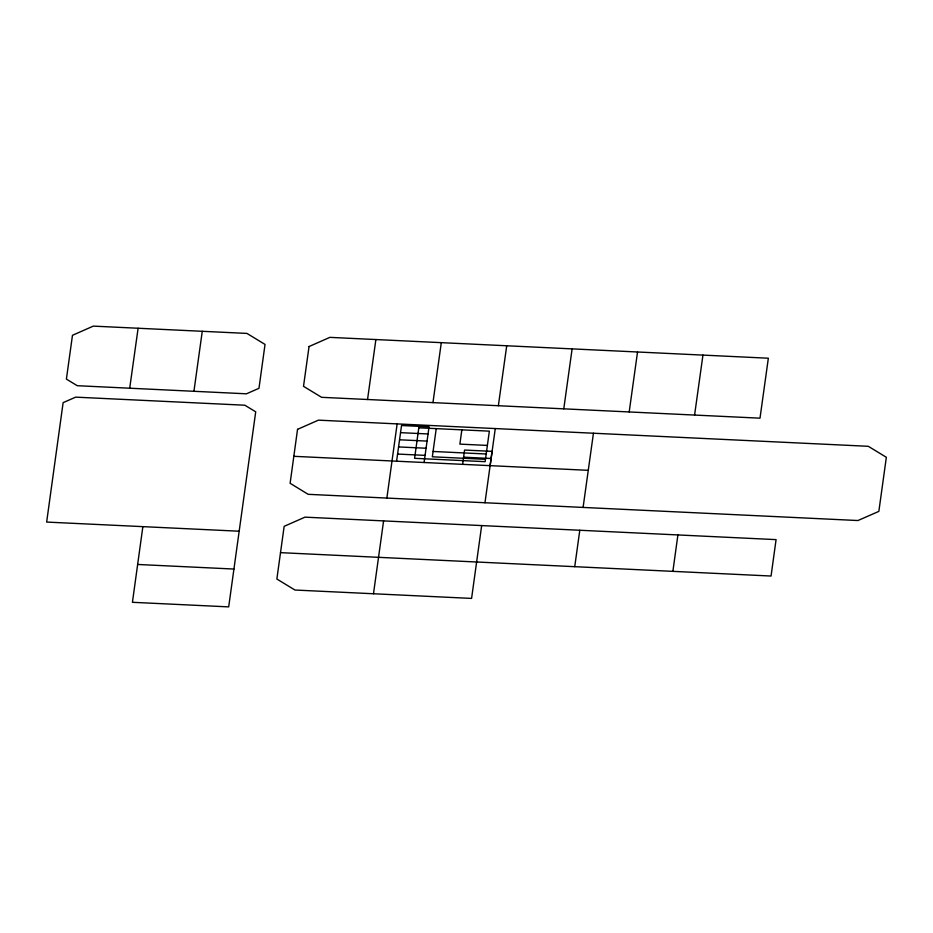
<?xml version="1.0" encoding="UTF-8"?>
<svg xmlns="http://www.w3.org/2000/svg" width="933" height="933" viewBox="0 0 933 933"><rect width="100%" height="100%" fill="white"/><g stroke="black" fill="none" stroke-linecap="round" stroke-linejoin="round"><path stroke-width="1.4" d="M142.866 526.644L132.428 602.298L228.69 606.882L255.712 411.826L244.843 405.214L75.678 397.143L63.129 402.636L46.65 522.072L239.175 531.215M193.936 391.289L202.263 331.297M280.495 552.651L771.055 576.034L776.081 539.624L304.986 517.15L284.157 526.329L276.868 579.02L294.945 590.029L471.585 598.415L481.661 525.582M383.591 520.894L373.48 593.761M386.868 498.082L397.143 423.897M396.595 461.194L401.528 425.518L429.04 426.824L424.095 462.5M436.236 428.632L432.329 456.797L485.463 459.316M461.847 429.845L459.876 444.12L487.376 445.426M462.605 464.331L464.587 450.056L492.099 451.362L484.973 502.747M574.74 566.681L579.79 530.271M672.88 571.358L677.906 534.947M129.71 388.21L246.452 393.808L258.977 388.303L265.03 344.429L246.965 333.419L93.3 326.118L72.471 335.297L66.395 379.113L77.264 385.702L129.71 388.21L138.107 328.253M367.544 399.511L375.882 339.554M432.959 402.624L441.297 342.668M498.362 405.727L506.712 345.781M490.117 465.637L495.283 428.562M563.777 408.841L572.116 348.884M583.09 507.424L593.446 433.215M629.192 411.943L637.531 351.998M694.584 415.057L702.946 355.123M400.549 432.655L428.049 433.962M399.557 439.793L427.069 441.099M398.566 446.93L426.078 448.237M433.075 451.467L486.198 453.998M397.586 454.056L425.086 455.374M463.596 457.193L491.108 458.5M293.825 456.307L588.268 470.325M137.641 564.465L233.926 569.048M297.545 429.343L290.116 483.282L308.147 494.315L857.952 520.532L878.851 511.377L886.35 457.298L868.285 446.301L318.433 420.153L297.545 429.343M418.812 427.804L414.59 458.313L485.137 461.672L489.359 431.151L418.812 427.804M309.045 346.54L303.517 386.32L321.593 397.318L759.998 418.171L768.349 358.214L329.874 337.361L309.045 346.54"/></g></svg>
